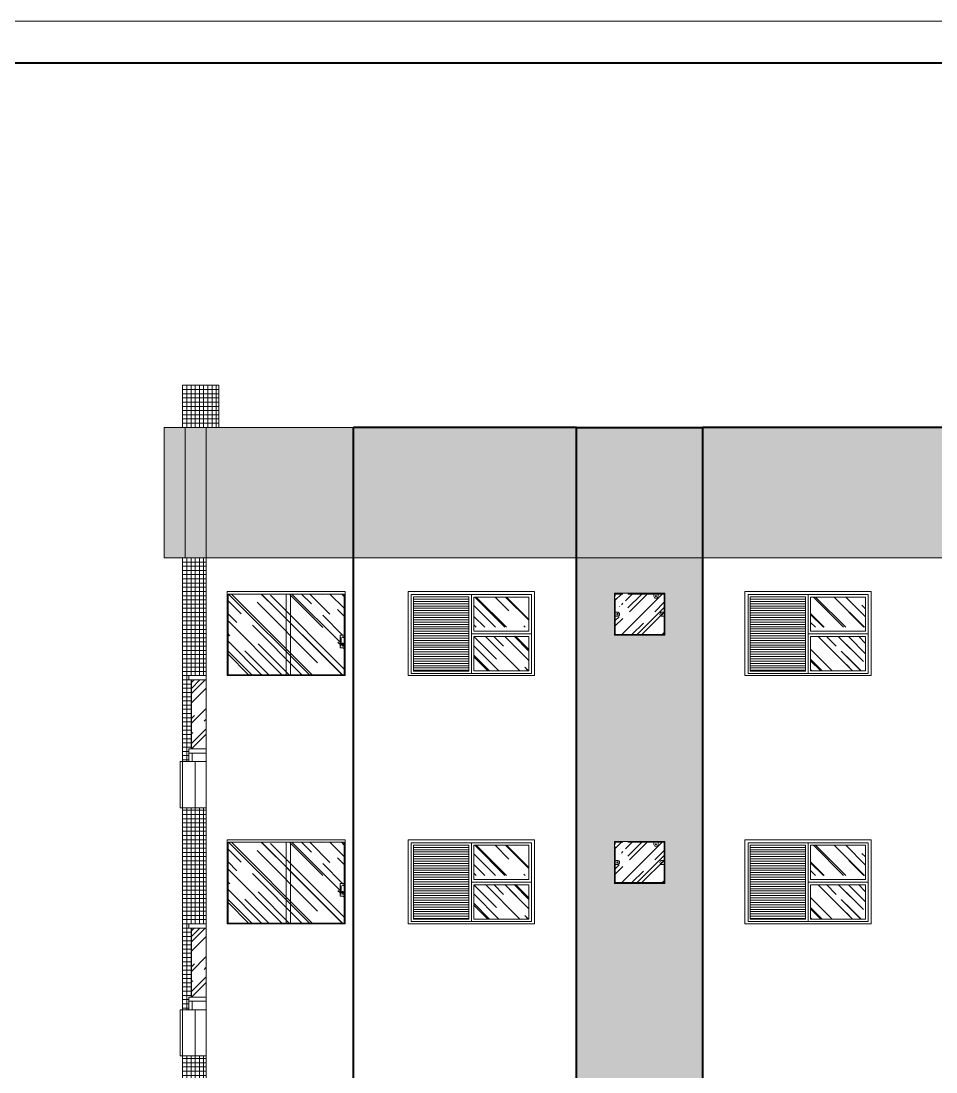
# Model space of a CAD drawing. Header units: millimetres. Extents: x 13204 to 24802, y 21209 to 40694.
# Drawn here: x 16999 to 18086, y 22505 to 23753 of the extents above; entities that cross this region are included whole.
import ezdxf

# ---------------------------------------------------------------- set-up
doc = ezdxf.new("R2010")
doc.units = ezdxf.units.MM
for name, color, linetype, lineweight in [('Esquadrias', 2, 'Continuous', 20), ('Hachura', 8, 'Continuous', 0), ('Louças', 150, 'Continuous', 15), ('Meia Parede', 11, 'Continuous', 40), ('Moveis', 6, 'Continuous', 13), ('Paredes', 1, 'Continuous', 40), ('PISO', 5, 'Continuous', 5), ('TEXTO', 4, 'Continuous', 5)]:
    doc.layers.add(name, color=color, linetype=linetype, lineweight=lineweight)
doc.layers.add('HACHURAS', color=8, linetype='Continuous')
pattern_1 = [(135, (75775.828, 9511.37), (-21.552615, 57.473639), [381, -50.8, 127, -25.4]), (135, (75760.92, 9544.237), (41.847994, 5.926969), [76.2, -8.382, 152.4, -19.05]), (135, (75782.114, 9535.616), (-81.3611205, 105.428207), [203.2, -35.56, 101.6, -25.4])]
pattern_2 = [(135, (75775.828, 9806.37), (-21.552615, 57.473639), [381, -50.8, 127, -25.4]), (135, (75760.92, 9839.237), (41.847994, 5.926969), [76.2, -8.382, 152.4, -19.05]), (135, (75782.114, 9830.616), (-81.3611205, 105.428207), [203.2, -35.56, 101.6, -25.4])]

msp = doc.modelspace()

# ---------------------------------------------------------------- hatches: boundary and pattern name
at = {"layer": 'Hachura'}
h = msp.add_hatch(dxfattribs=at)
h.set_pattern_fill('_USER', color=256, scale=5, style=0, double=1, pattern_type=0)
h.set_pattern_definition([(0, (17191.315, 22030.5734), (0, 5), []), (90, (17191.315, 22030.5734), (-5, 3e-16), [])])
h.paths.add_polyline_path([(17219.32, 22228.57), (17206.32, 22228.57), (17191.32, 22228.57), (17191.32, 22030.57), (17201.82, 22030.57), (17201.82, 22085.57), (17198.82, 22085.57), (17198.82, 22090.57), (17219.32, 22090.57)])
h.paths.add_polyline_path([(17219.32, 22523.57), (17206.32, 22523.57), (17191.32, 22523.57), (17191.32, 22283.57), (17198.82, 22283.57), (17198.82, 22298.57), (17201.82, 22298.57), (17201.82, 22380.57), (17198.82, 22380.57), (17198.82, 22385.57), (17219.32, 22385.57)])
h.paths.add_polyline_path([(17219.32, 22818.57), (17206.32, 22818.57), (17191.32, 22818.57), (17191.32, 22578.57), (17198.82, 22578.57), (17198.82, 22593.57), (17201.82, 22593.57), (17201.82, 22675.57), (17198.82, 22675.57), (17198.82, 22680.57), (17219.32, 22680.57)])
h.paths.add_polyline_path([(17219.32, 23115.57), (17194.32, 23115.57), (17191.32, 23115.57), (17191.32, 22873.57), (17198.82, 22873.57), (17198.82, 22888.57), (17201.82, 22888.57), (17201.82, 22970.57), (17198.82, 22970.57), (17198.82, 22975.57), (17219.32, 22975.57)])
h.paths.add_polyline_path([(17234.32, 23320.57), (17191.32, 23320.57), (17191.32, 23270.57), (17194.32, 23270.57), (17219.32, 23270.57), (17234.32, 23270.57)])
h = msp.add_hatch(dxfattribs=at)
h.set_pattern_fill('_USER', color=256, scale=2.727273, style=0, pattern_type=0)
h.set_pattern_definition([(7e-15, (17450.6787, 22897.3916), (0, 2.727273), [])])
h.paths.add_polyline_path([(17531.32, 23069.21), (17465.68, 23069.21), (17465.68, 22981.03), (17531.32, 22981.03)])
h = msp.add_hatch(dxfattribs=at)
h.set_pattern_fill('AR-RROOF', color=256, angle=45, style=0)
h.set_pattern_definition([(45, (17695.315, 23024.573), (21.553, 57.474), [381, -50.8, 127, -25.4]), (45, (17710.222, 23057.44), (-41.848, 5.927), [76.2, -8.382, 152.4, -19.05]), (45, (17689.029, 23048.82), (81.361, 105.4282), [203.2, -35.56, 101.6, -25.4])])
h.paths.add_polyline_path([(17724.82, 23046.59), (17709.82, 23046.59), (17714.32, 23055.59), (17720.32, 23055.59)])
h.paths.add_polyline_path([(17709.82, 23043.59), (17709.82, 23046.59), (17724.82, 23046.59), (17724.82, 23043.59)])
edge = h.paths.add_edge_path()
edge.add_line((17705.32, 23068.29), (17705.32, 23059.72))
edge.add_line((17705.32, 23059.72), (17714.32, 23059.72))
edge.add_line((17714.32, 23059.72), (17714.32, 23064.59))
edge.add_line((17714.32, 23064.59), (17720.32, 23064.59))
edge.add_line((17720.32, 23064.59), (17720.32, 23055.59))
edge.add_line((17720.32, 23055.59), (17714.32, 23055.59))
edge.add_line((17714.32, 23055.59), (17714.32, 23057.72))
edge.add_line((17714.32, 23057.72), (17705.32, 23057.72))
edge.add_line((17705.32, 23057.72), (17705.32, 23024.57))
edge.add_line((17705.32, 23024.57), (17763.32, 23024.57))
edge.add_line((17763.32, 23024.57), (17763.32, 23072.57))
edge.add_line((17763.32, 23072.57), (17706.06, 23072.57))
edge.add_line((17706.06, 23072.57), (17706.06, 23070.07))
edge.add_arc((17703.56, 23070.07), 2.5, -45.37492, 0, ccw=False)
h = msp.add_hatch(dxfattribs=at)
h.set_pattern_fill('_USER', color=256, scale=2.727273, style=0, pattern_type=0)
h.set_pattern_definition([(7e-15, (17850.6787, 22897.3916), (0, 2.727273), [])])
h.paths.add_polyline_path([(17931.32, 23069.21), (17865.68, 23069.21), (17865.68, 22981.03), (17931.32, 22981.03)])
h = msp.add_hatch(dxfattribs=at)
h.set_pattern_fill('AR-RROOF', color=256, angle=45, style=0)
h.set_pattern_definition([(45, (17201.815, 22888.573), (21.5526, 57.474), [381, -50.8, 127, -25.4]), (45, (17216.722, 22921.44), (-41.848, 5.927), [76.2, -8.382, 152.4, -19.05]), (45, (17195.529, 22912.82), (81.361, 105.428), [203.2, -35.56, 101.6, -25.4])])
h.paths.add_polyline_path([(17219.32, 22970.57), (17201.82, 22970.57), (17201.82, 22888.57), (17219.32, 22888.57)])
h = msp.add_hatch(dxfattribs=at)
h.set_pattern_fill('_USER', color=256, scale=2.727273, style=0, pattern_type=0)
h.set_pattern_definition([(7e-15, (17450.6787, 22602.3916), (0, 2.727273), [])])
h.paths.add_polyline_path([(17531.32, 22774.21), (17465.68, 22774.21), (17465.68, 22686.03), (17531.32, 22686.03)])
h = msp.add_hatch(dxfattribs=at)
h.set_pattern_fill('AR-RROOF', color=256, angle=45, style=0)
h.set_pattern_definition([(45, (17695.315, 22729.573), (21.553, 57.474), [381, -50.8, 127, -25.4]), (45, (17710.222, 22762.44), (-41.848, 5.927), [76.2, -8.382, 152.4, -19.05]), (45, (17689.029, 22753.82), (81.361, 105.4282), [203.2, -35.56, 101.6, -25.4])])
h.paths.add_polyline_path([(17724.82, 22751.59), (17709.82, 22751.59), (17714.32, 22760.59), (17720.32, 22760.59)])
h.paths.add_polyline_path([(17709.82, 22748.59), (17709.82, 22751.59), (17724.82, 22751.59), (17724.82, 22748.59)])
edge = h.paths.add_edge_path()
edge.add_line((17705.32, 22773.29), (17705.32, 22764.72))
edge.add_line((17705.32, 22764.72), (17714.32, 22764.72))
edge.add_line((17714.32, 22764.72), (17714.32, 22769.59))
edge.add_line((17714.32, 22769.59), (17720.32, 22769.59))
edge.add_line((17720.32, 22769.59), (17720.32, 22760.59))
edge.add_line((17720.32, 22760.59), (17714.32, 22760.59))
edge.add_line((17714.32, 22760.59), (17714.32, 22762.72))
edge.add_line((17714.32, 22762.72), (17705.32, 22762.72))
edge.add_line((17705.32, 22762.72), (17705.32, 22729.57))
edge.add_line((17705.32, 22729.57), (17763.32, 22729.57))
edge.add_line((17763.32, 22729.57), (17763.32, 22777.57))
edge.add_line((17763.32, 22777.57), (17706.06, 22777.57))
edge.add_line((17706.06, 22777.57), (17706.06, 22775.07))
edge.add_arc((17703.56, 22775.07), 2.5, -45.37492, 0, ccw=False)
h = msp.add_hatch(dxfattribs=at)
h.set_pattern_fill('_USER', color=256, scale=2.727273, style=0, pattern_type=0)
h.set_pattern_definition([(7e-15, (17850.6787, 22602.3916), (0, 2.727273), [])])
h.paths.add_polyline_path([(17931.32, 22774.21), (17865.68, 22774.21), (17865.68, 22686.03), (17931.32, 22686.03)])
h = msp.add_hatch(dxfattribs=at)
h.set_pattern_fill('AR-RROOF', color=256, angle=45, style=0)
h.set_pattern_definition([(45, (17201.815, 22593.573), (21.5526, 57.474), [381, -50.8, 127, -25.4]), (45, (17216.722, 22626.44), (-41.848, 5.927), [76.2, -8.382, 152.4, -19.05]), (45, (17195.529, 22617.82), (81.361, 105.428), [203.2, -35.56, 101.6, -25.4])])
h.paths.add_polyline_path([(17219.32, 22675.57), (17201.82, 22675.57), (17201.82, 22593.57), (17219.32, 22593.57)])
at = {"layer": 'HACHURAS'}
h = msp.add_hatch(dxfattribs=at)
h.set_pattern_fill('AR-RROOF', color=256, angle=45, style=0)
h.set_pattern_definition(pattern_2)
h.paths.add_polyline_path([(17314.32, 23072.57), (17245.32, 23072.57), (17245.32, 22976.57), (17253.76, 22976.57), (17314.32, 22976.57)])
h.paths.add_polyline_path([(17319.32, 23072.57), (17314.32, 23072.57), (17314.32, 22976.57), (17319.32, 22976.57)])
h.paths.add_polyline_path([(17383.32, 23072.57), (17319.32, 23072.57), (17319.32, 22976.57), (17383.32, 22976.57), (17383.32, 23008.7), (17378.32, 23008.7), (17378.32, 23023.7), (17383.32, 23023.7)])
h = msp.add_hatch(dxfattribs=at)
h.set_pattern_fill('AR-RROOF', color=256, angle=45, style=0)
h.set_pattern_definition(pattern_2)
h.paths.add_polyline_path([(17602.68, 23068.94), (17537.32, 23068.94), (17537.32, 23033.12), (17602.68, 23033.12)])
h = msp.add_hatch(dxfattribs=at)
h.set_pattern_fill('AR-RROOF', color=256, angle=45, style=0)
h.set_pattern_definition([(135, (28107.02, 5074.228), (-21.552615, 57.47364), [381, -50.8, 127, -25.4]), (135, (28092.114, 5107.096), (41.847994, 5.92697), [76.2, -8.382, 152.4, -19.05]), (135, (28113.307, 5098.475), (-81.36112, 105.428207), [203.2, -35.56, 101.6, -25.4])])
h.paths.add_polyline_path([(18002.68, 23068.94), (17937.32, 23068.94), (17937.32, 23033.12), (18002.68, 23033.12)])
h = msp.add_hatch(dxfattribs=at)
h.set_pattern_fill('AR-RROOF', color=256, angle=45, style=0)
h.set_pattern_definition(pattern_2)
h.paths.add_polyline_path([(17537.32, 23022.12), (17602.68, 23022.39), (17602.68, 22981.3), (17537.32, 22981.3)])
h = msp.add_hatch(dxfattribs=at)
h.set_pattern_fill('AR-RROOF', color=256, angle=45, style=0)
h.set_pattern_definition(pattern_2)
h.paths.add_polyline_path([(17579.77, 23022.39), (17602.68, 23022.39), (17602.68, 22981.3), (17579.77, 22981.03)])
h = msp.add_hatch(dxfattribs=at)
h.set_pattern_fill('AR-RROOF', color=256, angle=45, style=0)
h.set_pattern_definition(pattern_2)
h.paths.add_polyline_path([(17579.77, 23022.39), (17602.68, 23022.39), (17602.68, 22981.3), (17579.77, 22981.03)])
h = msp.add_hatch(dxfattribs=at)
h.set_pattern_fill('AR-RROOF', color=256, angle=45, style=0)
h.set_pattern_definition(pattern_2)
h.paths.add_polyline_path([(17579.77, 23022.39), (17602.68, 23022.39), (17602.68, 22981.3), (17579.77, 22981.03)])
h = msp.add_hatch(dxfattribs=at)
h.set_pattern_fill('AR-RROOF', color=256, angle=45, style=0)
h.set_pattern_definition(pattern_2)
h.paths.add_polyline_path([(17937.32, 23022.12), (18002.68, 23022.39), (18002.68, 22981.3), (17937.32, 22981.3)])
h = msp.add_hatch(dxfattribs=at)
h.set_pattern_fill('AR-RROOF', color=256, angle=45, style=0)
h.set_pattern_definition(pattern_2)
h.paths.add_polyline_path([(17979.77, 23022.39), (18002.68, 23022.39), (18002.68, 22981.3), (17979.77, 22981.03)])
h = msp.add_hatch(dxfattribs=at)
h.set_pattern_fill('AR-RROOF', color=256, angle=45, style=0)
h.set_pattern_definition(pattern_2)
h.paths.add_polyline_path([(17979.77, 23022.39), (18002.68, 23022.39), (18002.68, 22981.3), (17979.77, 22981.03)])
h = msp.add_hatch(dxfattribs=at)
h.set_pattern_fill('AR-RROOF', color=256, angle=45, style=0)
h.set_pattern_definition(pattern_2)
h.paths.add_polyline_path([(17979.77, 23022.39), (18002.68, 23022.39), (18002.68, 22981.3), (17979.77, 22981.03)])
h = msp.add_hatch(dxfattribs=at)
h.set_pattern_fill('AR-RROOF', color=256, angle=45, style=0)
h.set_pattern_definition(pattern_1)
h.paths.add_polyline_path([(17314.32, 22777.57), (17245.32, 22777.57), (17245.32, 22681.57), (17253.76, 22681.57), (17314.32, 22681.57)])
h.paths.add_polyline_path([(17319.32, 22777.57), (17314.32, 22777.57), (17314.32, 22681.57), (17319.32, 22681.57)])
h.paths.add_polyline_path([(17383.32, 22777.57), (17319.32, 22777.57), (17319.32, 22681.57), (17383.32, 22681.57), (17383.32, 22713.7), (17378.32, 22713.7), (17378.32, 22728.7), (17383.32, 22728.7)])
h = msp.add_hatch(dxfattribs=at)
h.set_pattern_fill('AR-RROOF', color=256, angle=45, style=0)
h.set_pattern_definition(pattern_1)
h.paths.add_polyline_path([(17602.68, 22773.94), (17537.32, 22773.94), (17537.32, 22738.12), (17602.68, 22738.12)])
h = msp.add_hatch(dxfattribs=at)
h.set_pattern_fill('AR-RROOF', color=256, angle=45, style=0)
h.set_pattern_definition([(135, (28107.02, 4779.228), (-21.552615, 57.47364), [381, -50.8, 127, -25.4]), (135, (28092.114, 4812.096), (41.847994, 5.92697), [76.2, -8.382, 152.4, -19.05]), (135, (28113.307, 4803.475), (-81.36112, 105.428207), [203.2, -35.56, 101.6, -25.4])])
h.paths.add_polyline_path([(18002.68, 22773.94), (17937.32, 22773.94), (17937.32, 22738.12), (18002.68, 22738.12)])
h = msp.add_hatch(dxfattribs=at)
h.set_pattern_fill('AR-RROOF', color=256, angle=45, style=0)
h.set_pattern_definition(pattern_1)
h.paths.add_polyline_path([(17537.32, 22727.12), (17602.68, 22727.39), (17602.68, 22686.3), (17537.32, 22686.3)])
h = msp.add_hatch(dxfattribs=at)
h.set_pattern_fill('AR-RROOF', color=256, angle=45, style=0)
h.set_pattern_definition(pattern_1)
h.paths.add_polyline_path([(17579.77, 22727.39), (17602.68, 22727.39), (17602.68, 22686.3), (17579.77, 22686.03)])
h = msp.add_hatch(dxfattribs=at)
h.set_pattern_fill('AR-RROOF', color=256, angle=45, style=0)
h.set_pattern_definition(pattern_1)
h.paths.add_polyline_path([(17579.77, 22727.39), (17602.68, 22727.39), (17602.68, 22686.3), (17579.77, 22686.03)])
h = msp.add_hatch(dxfattribs=at)
h.set_pattern_fill('AR-RROOF', color=256, angle=45, style=0)
h.set_pattern_definition(pattern_1)
h.paths.add_polyline_path([(17579.77, 22727.39), (17602.68, 22727.39), (17602.68, 22686.3), (17579.77, 22686.03)])
h = msp.add_hatch(dxfattribs=at)
h.set_pattern_fill('AR-RROOF', color=256, angle=45, style=0)
h.set_pattern_definition(pattern_1)
h.paths.add_polyline_path([(17937.32, 22727.12), (18002.68, 22727.39), (18002.68, 22686.3), (17937.32, 22686.3)])
h = msp.add_hatch(dxfattribs=at)
h.set_pattern_fill('AR-RROOF', color=256, angle=45, style=0)
h.set_pattern_definition(pattern_1)
h.paths.add_polyline_path([(17979.77, 22727.39), (18002.68, 22727.39), (18002.68, 22686.3), (17979.77, 22686.03)])
h = msp.add_hatch(dxfattribs=at)
h.set_pattern_fill('AR-RROOF', color=256, angle=45, style=0)
h.set_pattern_definition(pattern_1)
h.paths.add_polyline_path([(17979.77, 22727.39), (18002.68, 22727.39), (18002.68, 22686.3), (17979.77, 22686.03)])
h = msp.add_hatch(dxfattribs=at)
h.set_pattern_fill('AR-RROOF', color=256, angle=45, style=0)
h.set_pattern_definition(pattern_1)
h.paths.add_polyline_path([(17979.77, 22727.39), (18002.68, 22727.39), (18002.68, 22686.3), (17979.77, 22686.03)])
at = {"layer": 'PISO'}
h = msp.add_hatch(dxfattribs=at)
h.set_pattern_fill('AR-SAND', color=256, scale=0.25, style=0)
h.set_pattern_definition([(142.5, (20017.766, 23115.573), (0.400008, 12.23533), [0, -9.652, 0, -10.795, 0, -10.31875]), (172.5, (20017.766, 23115.573), (-11.23808, 17.92063), [0, -5.207, 0, -8.6995, 0, -3.33375]), (212.5, (20025.577, 23115.573), (-19.77481, 0.03593), [0, -3.175, 0, -11.43, 0, -14.9225]), (222.5, (20025.577, 23115.573), (-19.08891, 5.57323), [0, -1.5875, 0, -7.493, 0, -8.5725])])
h.paths.add_polyline_path([(20017.77, 23115.57), (19992.77, 23115.57), (19992.77, 23270.57), (20017.77, 23270.57)])
h.paths.add_polyline_path([(19967.77, 23270.57), (19992.77, 23270.57), (19992.77, 23115.57), (19967.77, 23115.57)])
h.paths.add_polyline_path([(19967.77, 23115.57), (19792.77, 23115.57), (19792.77, 23270.57), (19967.77, 23270.57)])
h.paths.add_polyline_path([(19792.77, 23270.57), (19792.77, 23115.57), (19527.77, 23115.57), (19527.77, 23270.57)])
h.paths.add_polyline_path([(19377.77, 23270.57), (19527.77, 23270.57), (19527.77, 23115.57), (19377.77, 23115.57)])
h.paths.add_polyline_path([(19377.77, 23270.57), (19377.77, 23115.57), (18817.77, 23115.57), (18817.77, 23270.57)])
h.paths.add_polyline_path([(18817.77, 23115.57), (18665.32, 23115.57), (18665.32, 23270.57), (18817.77, 23270.57)])
h.paths.add_polyline_path([(18665.32, 23115.57), (18521.77, 23115.57), (18521.77, 23270.57), (18665.32, 23270.57)])
h.paths.add_polyline_path([(18369.32, 23115.57), (18369.32, 23270.57), (18521.77, 23270.57), (18521.77, 23115.57)])
h.paths.add_polyline_path([(17809.32, 23115.57), (17809.32, 23270.57), (18369.32, 23270.57), (18369.32, 23115.57)])
h.paths.add_polyline_path([(17659.32, 23270.57), (17809.32, 23270.57), (17809.32, 23115.57), (17659.32, 23115.57)])
h.paths.add_polyline_path([(17659.32, 23270.57), (17659.32, 23115.57), (17394.32, 23115.57), (17394.32, 23270.57)])
h.paths.add_polyline_path([(17394.32, 23270.57), (17394.32, 23115.57), (17219.32, 23115.57), (17219.32, 23270.57)])
h.paths.add_polyline_path([(17219.32, 23115.57), (17194.32, 23115.57), (17194.32, 23270.57), (17219.32, 23270.57)])
h.paths.add_polyline_path([(17169.32, 23270.57), (17194.32, 23270.57), (17194.32, 23115.57), (17169.32, 23115.57)])
h = msp.add_hatch(dxfattribs=at)
h.set_pattern_fill('DOTS', color=256, scale=3, style=0)
h.set_pattern_definition([(0, (17659.315, 22030.5734), (2.38125, 4.7625), [0, -4.7625])])
h.paths.add_polyline_path([(17659.32, 22030.57), (17809.32, 22030.57), (17809.32, 23115.57), (17659.32, 23115.57)])
h.paths.add_polyline_path([(17704.32, 22433.57), (17704.32, 22483.57), (17764.32, 22483.57), (17764.32, 22433.57)], flags=16)
h.paths.add_polyline_path([(17705.32, 22458.57, 2.4142136), (17707.82, 22461.07), (17705.32, 22461.07)], flags=0)
h.paths.add_polyline_path([(17708.16, 22458.57, -8.5030703), (17708.46, 22458.57, -4.3930422)], flags=0)
h.paths.add_polyline_path([(17761.16, 22458.57, -8.5030703), (17761.46, 22458.57, -4.3930422)], flags=0)
h.paths.add_polyline_path([(17704.32, 22479.72), (17704.32, 22482.57), (17705.32, 22482.57), (17705.32, 22479.72)], flags=0)
h.paths.add_polyline_path([(17753.95, 22480.07, -8.5030703), (17754.25, 22480.07, -4.3930422)], flags=0)
h.paths.add_polyline_path([(17704.32, 22188.57), (17764.32, 22188.57), (17764.32, 22138.57), (17704.32, 22138.57)], flags=16)
h.paths.add_polyline_path([(17705.32, 22187.57), (17705.32, 22184.72), (17704.32, 22184.72), (17704.32, 22187.57)], flags=0)
h.paths.add_polyline_path([(17705.32, 22163.57, 2.4142136), (17707.82, 22166.07), (17705.32, 22166.07)], flags=0)
h.paths.add_polyline_path([(17753.95, 22185.07, -8.5030703), (17754.25, 22185.07, -4.3930422)], flags=0)
h.paths.add_polyline_path([(17708.16, 22163.57, -8.5030703), (17708.46, 22163.57, -4.3930422)], flags=0)
h.paths.add_polyline_path([(17761.16, 22163.57, -8.5030703), (17761.46, 22163.57, -4.3930422)], flags=0)
h.paths.add_polyline_path([(17704.32, 22728.57), (17704.32, 22778.57), (17764.32, 22778.57), (17764.32, 22728.57)], flags=16)
h.paths.add_polyline_path([(17705.32, 22753.57, 2.4142136), (17707.82, 22756.07), (17705.32, 22756.07)], flags=0)
h.paths.add_polyline_path([(17708.16, 22753.57, -8.5030703), (17708.46, 22753.57, -4.3930422)], flags=0)
h.paths.add_polyline_path([(17761.16, 22753.57, -8.5030703), (17761.46, 22753.57, -4.3930422)], flags=0)
h.paths.add_polyline_path([(17704.32, 22774.72), (17704.32, 22777.57), (17705.32, 22777.57), (17705.32, 22774.72)], flags=0)
h.paths.add_polyline_path([(17753.95, 22775.07, -8.5030703), (17754.25, 22775.07, -4.3930422)], flags=0)
h.paths.add_polyline_path([(17704.32, 23023.57), (17704.32, 23073.57), (17764.32, 23073.57), (17764.32, 23023.57)], flags=16)
h.paths.add_polyline_path([(17705.32, 23048.57, 2.4142136), (17707.82, 23051.07), (17705.32, 23051.07)], flags=0)
h.paths.add_polyline_path([(17708.16, 23048.57, -8.5030703), (17708.46, 23048.57, -4.3930422)], flags=0)
h.paths.add_polyline_path([(17761.16, 23048.57, -8.5030703), (17761.46, 23048.57, -4.3930422)], flags=0)
h.paths.add_polyline_path([(17704.32, 23069.72), (17704.32, 23072.57), (17705.32, 23072.57), (17705.32, 23069.72)], flags=0)
h.paths.add_polyline_path([(17753.95, 23070.07, -8.5030703), (17754.25, 23070.07, -4.3930422)], flags=0)
h.paths.add_polyline_path([(19527.77, 23115.57), (19377.77, 23115.57), (19377.77, 22030.57), (19527.77, 22030.57)])
h.paths.add_polyline_path([(19482.77, 22433.57), (19422.77, 22433.57), (19422.77, 22483.57), (19482.77, 22483.57)], flags=16)
h.paths.add_polyline_path([(19482.77, 22433.57), (19422.77, 22433.57), (19422.77, 22483.57), (19466.77, 22483.57), (19466.77, 22482.57), (19435.98, 22482.57), (19435.98, 22480.07, -1), (19430.98, 22480.07), (19423.77, 22439.23), (19423.77, 22434.57), (19481.77, 22434.57), (19481.77, 22456.07), (19479.27, 22456.07, -1), (19479.27, 22461.07), (19482.77, 22461.07)], flags=16)
h.paths.add_polyline_path([(19479.61, 22458.57, -8.5030703), (19479.91, 22458.57, -4.3930422)], flags=0)
h.paths.add_polyline_path([(19426.61, 22458.57, -8.5030703), (19426.91, 22458.57, -4.3930422)], flags=0)
h.paths.add_polyline_path([(19482.77, 22479.72), (19482.77, 22482.57), (19481.77, 22482.57), (19481.77, 22479.72)], flags=0)
h.paths.add_polyline_path([(19433.83, 22480.07, -8.5030703), (19434.13, 22480.07, -4.3930422)], flags=0)
h.paths.add_polyline_path([(19482.77, 22188.57), (19482.77, 22138.57), (19422.77, 22138.57), (19422.77, 22188.57)], flags=16)
h.paths.add_polyline_path([(19482.77, 22184.72), (19481.77, 22184.72), (19472.77, 22188.57), (19482.77, 22188.57)], flags=0)
h.paths.add_polyline_path([(19466.77, 22187.57), (19466.77, 22188.57), (19423.77, 22188.57), (19423.77, 22187.57)], flags=0)
h.paths.add_polyline_path([(19433.83, 22185.07, -8.5030703), (19434.13, 22185.07, -4.3930422)], flags=0)
h.paths.add_polyline_path([(19481.77, 22166.07), (19481.77, 22161.07), (19479.27, 22161.07, -1), (19479.27, 22166.07)], flags=0)
h.paths.add_polyline_path([(19479.61, 22163.57, -8.5030703), (19479.91, 22163.57, -4.3930422)], flags=0)
h.paths.add_polyline_path([(19426.27, 22166.07), (19423.77, 22166.07), (19423.77, 22163.57, 2.4142136)], flags=0)
h.paths.add_polyline_path([(19426.61, 22163.57, -8.5030703), (19426.91, 22163.57, -4.3930422)], flags=0)
h.paths.add_polyline_path([(19482.77, 22728.57), (19422.77, 22728.57), (19422.77, 22778.57), (19482.77, 22778.57)], flags=16)
h.paths.add_polyline_path([(19423.77, 22777.57), (19466.77, 22777.57), (19466.77, 22778.57), (19423.77, 22778.57)], flags=0)
h.paths.add_polyline_path([(19481.77, 22751.07), (19479.27, 22751.07, -1), (19479.27, 22756.07), (19481.77, 22756.07)], flags=0)
h.paths.add_polyline_path([(19479.61, 22753.57, -8.5030703), (19479.91, 22753.57, -4.3930422)], flags=0)
h.paths.add_polyline_path([(19426.27, 22751.07), (19423.77, 22751.07), (19423.77, 22756.07), (19426.27, 22756.07, -1)], flags=0)
h.paths.add_polyline_path([(19426.61, 22753.57, -8.5030703), (19426.91, 22753.57, -4.3930422)], flags=0)
h.paths.add_polyline_path([(19481.77, 22777.57), (19481.77, 22774.72), (19482.77, 22774.72), (19482.77, 22777.57)], flags=0)
h.paths.add_polyline_path([(19433.83, 22775.07, -8.5030703), (19434.13, 22775.07, -4.3930422)], flags=0)
h.paths.add_polyline_path([(19482.77, 23023.57), (19422.77, 23023.57), (19422.77, 23073.57), (19482.77, 23073.57)], flags=16)
h.paths.add_polyline_path([(19482.77, 23023.57), (19422.77, 23023.57), (19422.77, 23073.57), (19466.77, 23073.57), (19466.77, 23072.57), (19435.98, 23072.57), (19435.98, 23070.07, -1), (19430.98, 23070.07), (19423.77, 23029.23), (19423.77, 23024.57), (19481.77, 23024.57), (19481.77, 23046.07), (19479.27, 23046.07, -1), (19479.27, 23051.07), (19482.77, 23051.07)], flags=16)
h.paths.add_polyline_path([(19479.61, 23048.57, -8.5030703), (19479.91, 23048.57, -4.3930422)], flags=0)
h.paths.add_polyline_path([(19426.61, 23048.57, -8.5030703), (19426.91, 23048.57, -4.3930422)], flags=0)
h.paths.add_polyline_path([(19481.77, 23072.57), (19481.77, 23069.72), (19482.77, 23069.72), (19482.77, 23072.57)], flags=0)
h.paths.add_polyline_path([(19433.83, 23070.07, -8.5030703), (19434.13, 23070.07, -4.3930422)], flags=0)

# ---------------------------------------------------------------- linework, layer by layer
at = {"layer": 'Esquadrias'}
for p in [(17219.32, 22030.57), (17394.32, 23270.57)]:
    msp.add_line(p, (17219.32, 23270.57), dxfattribs=at)
for points in [[(17191.32, 22873.57), (17206.32, 22873.57), (17206.32, 22818.57), (17191.32, 22818.57)], [(17191.32, 22578.57), (17206.32, 22578.57), (17206.32, 22523.57), (17191.32, 22523.57)]]:
    msp.add_lwpolyline(points, close=True, dxfattribs=at)
at = {"layer": 'Hachura'}
for p, q in [((17319.32, 23072.57), (17319.32, 22975.57)), ((17319.32, 22777.57), (17319.32, 22680.57))]:
    msp.add_line(p, q, dxfattribs=at)
for points in [[(17465.68, 22981.03), (17465.68, 23069.21), (17531.32, 23069.21), (17531.32, 22981.03), (17465.68, 22981.03)], [(17865.68, 22981.03), (17865.68, 23069.21), (17931.32, 23069.21), (17931.32, 22981.03), (17865.68, 22981.03)], [(17465.68, 22686.03), (17465.68, 22774.21), (17531.32, 22774.21), (17531.32, 22686.03), (17465.68, 22686.03)], [(17865.68, 22686.03), (17865.68, 22774.21), (17931.32, 22774.21), (17931.32, 22686.03), (17865.68, 22686.03)]]:
    msp.add_lwpolyline(points, dxfattribs=at)
for points in [[(17537.32, 23028.29), (17602.68, 23028.29), (17602.68, 23068.94), (17537.32, 23068.94)], [(17937.32, 23028.29), (18002.68, 23028.29), (18002.68, 23068.94), (17937.32, 23068.94)], [(17537.32, 23022.12), (17602.68, 23022.12), (17602.68, 22981.3), (17537.32, 22981.3)], [(17937.32, 23022.12), (18002.68, 23022.12), (18002.68, 22981.3), (17937.32, 22981.3)], [(17537.32, 22733.29), (17602.68, 22733.29), (17602.68, 22773.94), (17537.32, 22773.94)], [(17937.32, 22733.29), (18002.68, 22733.29), (18002.68, 22773.94), (17937.32, 22773.94)], [(17537.32, 22727.12), (17602.68, 22727.12), (17602.68, 22686.3), (17537.32, 22686.3)], [(17937.32, 22727.12), (18002.68, 22727.12), (18002.68, 22686.3), (17937.32, 22686.3)]]:
    msp.add_lwpolyline(points, close=True, dxfattribs=at)
at = {"layer": 'Louças'}
for p, q in [((17194.32, 23115.57), (17194.32, 23270.57)), ((17194.32, 23270.57), (17219.32, 23270.57)), ((17219.32, 23115.57), (17194.32, 23115.57)), ((17206.32, 22873.57), (17219.32, 22873.57)), ((17206.32, 22818.57), (17219.32, 22818.57)), ((17206.32, 22578.57), (17219.32, 22578.57)), ((17206.32, 22523.57), (17219.32, 22523.57))]:
    msp.add_line(p, q, dxfattribs=at)
at = {"layer": 'Meia Parede'}
for p, q in [((17394.32, 22030.57), (17394.32, 23270.57)), ((17659.32, 23270.57), (17394.32, 23270.57)), ((18369.32, 23270.57), (17809.32, 23270.57))]:
    msp.add_line(p, q, dxfattribs=at)
at = {"layer": 'Moveis'}
for p, q in [((17191.32, 23270.57), (17191.32, 23320.57)), ((17234.32, 23320.57), (17191.32, 23320.57)), ((17234.32, 23320.57), (17234.32, 23270.57)), ((17169.32, 23115.57), (17169.32, 23270.57)), ((17169.32, 23270.57), (17194.32, 23270.57)), ((17194.32, 23115.57), (17169.32, 23115.57)), ((17191.32, 22030.57), (17191.32, 23115.57)), ((17244.32, 22975.57), (17244.32, 23075.57)), ((17384.32, 23075.57), (17244.32, 23075.57)), ((17384.32, 22975.57), (17384.32, 23075.57)), ((17459.32, 22975.57), (17459.32, 23075.57)), ((17459.32, 23075.57), (17609.32, 23075.57)), ((17609.32, 22975.57), (17609.32, 23075.57)), ((17859.32, 22975.57), (17859.32, 23075.57)), ((17859.32, 23075.57), (18009.32, 23075.57)), ((18009.32, 22975.57), (18009.32, 23075.57)), ((17198.82, 22975.57), (17219.32, 22975.57)), ((17198.82, 22970.57), (17198.82, 22975.57)), ((17198.82, 22970.57), (17219.32, 22970.57)), ((17244.32, 22975.57), (17244.32, 22978.9)), ((17384.32, 22975.57), (17244.32, 22975.57)), ((17253.82, 22975.57), (17244.32, 22975.57)), ((17459.32, 22975.57), (17609.32, 22975.57)), ((17859.32, 22975.57), (18009.32, 22975.57)), ((17198.82, 22888.57), (17219.32, 22888.57)), ((17198.82, 22873.57), (17198.82, 22888.57)), ((17198.82, 22883.57), (17219.32, 22883.57)), ((17202.82, 22873.57), (17202.82, 22883.57)), ((17244.32, 22680.57), (17244.32, 22780.57)), ((17384.32, 22780.57), (17244.32, 22780.57)), ((17384.32, 22680.57), (17384.32, 22780.57)), ((17459.32, 22680.57), (17459.32, 22780.57)), ((17459.32, 22780.57), (17609.32, 22780.57)), ((17609.32, 22680.57), (17609.32, 22780.57)), ((17859.32, 22680.57), (17859.32, 22780.57)), ((17859.32, 22780.57), (18009.32, 22780.57)), ((18009.32, 22680.57), (18009.32, 22780.57)), ((17198.82, 22680.57), (17219.32, 22680.57)), ((17198.82, 22675.57), (17198.82, 22680.57)), ((17244.32, 22680.57), (17244.32, 22683.9)), ((17384.32, 22680.57), (17244.32, 22680.57)), ((17253.82, 22680.57), (17244.32, 22680.57)), ((17459.32, 22680.57), (17609.32, 22680.57)), ((17859.32, 22680.57), (18009.32, 22680.57)), ((17198.82, 22675.57), (17219.32, 22675.57)), ((17198.82, 22593.57), (17219.32, 22593.57)), ((17198.82, 22578.57), (17198.82, 22593.57)), ((17198.82, 22588.57), (17219.32, 22588.57)), ((17202.82, 22578.57), (17202.82, 22588.57))]:
    msp.add_line(p, q, dxfattribs=at)
for points in [[(17704.32, 23069.72), (17704.32, 23073.57), (17714.32, 23073.57)], [(17720.32, 23073.57), (17764.32, 23073.57), (17764.32, 23023.57), (17704.32, 23023.57), (17704.32, 23067.72)], [(17191.32, 22873.57), (17188.32, 22873.57), (17188.32, 22818.57), (17191.32, 22818.57)], [(17704.32, 22774.72), (17704.32, 22778.57), (17714.32, 22778.57)], [(17720.32, 22778.57), (17764.32, 22778.57), (17764.32, 22728.57), (17704.32, 22728.57), (17704.32, 22772.72)], [(17191.32, 22578.57), (17188.32, 22578.57), (17188.32, 22523.57), (17191.32, 22523.57)]]:
    msp.add_lwpolyline(points, dxfattribs=at)
for points in [[(17704.32, 23073.57), (17764.32, 23073.57), (17764.32, 23023.57), (17704.32, 23023.57)], [(17704.32, 22778.57), (17764.32, 22778.57), (17764.32, 22728.57), (17704.32, 22728.57)]]:
    msp.add_lwpolyline(points, close=True, dxfattribs=at)
at = {"layer": 'Paredes'}
for p, q in [((21256.85, 23703.38), (14671.18, 23703.38)), ((17659.32, 22030.57), (17659.32, 23270.57)), ((17659.32, 23270.57), (17809.32, 23270.57)), ((17809.32, 22030.57), (17809.32, 23270.57))]:
    msp.add_line(p, q, dxfattribs=at)
at = {"layer": 'PISO'}
for p, q in [((17219.32, 23115.57), (19967.77, 23115.57)), ((17245.32, 22976.57), (17245.32, 23072.57)), ((17383.32, 23072.57), (17245.32, 23072.57)), ((17314.32, 23072.57), (17314.32, 22975.57)), ((17383.32, 22976.57), (17383.32, 23072.57)), ((17605.68, 23071.94), (17462.95, 23071.94)), ((17462.95, 22978.3), (17462.95, 23071.94)), ((17462.95, 23071.94), (17491.59, 23071.94)), ((17534.32, 23071.94), (17534.32, 22978.3)), ((17605.68, 22978.3), (17605.68, 23071.94)), ((17751.1, 23072.57), (17751.1, 23070.07)), ((17756.1, 23072.57), (17751.1, 23072.57)), ((17756.1, 23072.57), (17756.1, 23070.07)), ((18005.68, 23071.94), (17862.95, 23071.94)), ((17862.95, 22978.3), (17862.95, 23071.94)), ((17862.95, 23071.94), (17891.59, 23071.94)), ((17934.32, 23071.94), (17934.32, 22978.3)), ((18005.68, 22978.3), (18005.68, 23071.94)), ((17705.32, 23051.07), (17707.82, 23051.07)), ((17705.32, 23046.07), (17705.32, 23051.07)), ((17705.32, 23046.07), (17707.82, 23046.07)), ((17763.32, 23051.07), (17760.82, 23051.07)), ((17763.32, 23046.07), (17760.82, 23046.07)), ((17763.32, 23046.07), (17763.32, 23051.07)), ((17577.04, 23025.29), (17605.68, 23025.29)), ((17977.04, 23025.29), (18005.68, 23025.29)), ((17380.75, 23013.62), (17380.75, 23012.78)), ((17381.62, 23014.12), (17381.25, 23014.12)), ((17381.25, 23012.28), (17381.62, 23012.28)), ((17382.12, 23013.62), (17382.12, 23012.78)), ((17201.82, 22888.57), (17201.82, 22970.57)), ((17245.32, 22976.57), (17245.32, 22978.9)), ((17253.76, 22976.57), (17245.32, 22976.57)), ((17383.32, 22976.57), (17247.95, 22976.57)), ((17462.95, 22978.3), (17605.68, 22978.3)), ((17462.95, 22978.3), (17605.68, 22978.3)), ((17491.59, 22978.3), (17534.32, 22978.3)), ((17862.95, 22978.3), (18005.68, 22978.3)), ((17862.95, 22978.3), (18005.68, 22978.3)), ((17891.59, 22978.3), (17934.32, 22978.3)), ((17245.32, 22681.57), (17245.32, 22777.57)), ((17383.32, 22777.57), (17245.32, 22777.57)), ((17314.32, 22777.57), (17314.32, 22680.57)), ((17383.32, 22681.57), (17383.32, 22777.57)), ((17605.68, 22776.94), (17462.95, 22776.94)), ((17462.95, 22683.3), (17462.95, 22776.94)), ((17462.95, 22776.94), (17491.59, 22776.94)), ((17534.32, 22776.94), (17534.32, 22683.3)), ((17605.68, 22683.3), (17605.68, 22776.94)), ((17751.1, 22777.57), (17751.1, 22775.07)), ((17756.1, 22777.57), (17751.1, 22777.57)), ((17756.1, 22777.57), (17756.1, 22775.07)), ((18005.68, 22776.94), (17862.95, 22776.94)), ((17862.95, 22683.3), (17862.95, 22776.94)), ((17862.95, 22776.94), (17891.59, 22776.94)), ((17934.32, 22776.94), (17934.32, 22683.3)), ((18005.68, 22683.3), (18005.68, 22776.94)), ((17705.32, 22756.07), (17707.82, 22756.07)), ((17705.32, 22751.07), (17705.32, 22756.07)), ((17763.32, 22756.07), (17760.82, 22756.07)), ((17763.32, 22751.07), (17763.32, 22756.07)), ((17705.32, 22751.07), (17707.82, 22751.07)), ((17763.32, 22751.07), (17760.82, 22751.07)), ((17577.04, 22730.29), (17605.68, 22730.29)), ((17977.04, 22730.29), (18005.68, 22730.29)), ((17380.75, 22718.62), (17380.75, 22717.78)), ((17381.62, 22719.12), (17381.25, 22719.12)), ((17382.12, 22718.62), (17382.12, 22717.78)), ((17381.25, 22717.28), (17381.62, 22717.28)), ((17245.32, 22681.57), (17245.32, 22683.9)), ((17253.76, 22681.57), (17245.32, 22681.57)), ((17383.32, 22681.57), (17247.95, 22681.57)), ((17462.95, 22683.3), (17605.68, 22683.3)), ((17462.95, 22683.3), (17605.68, 22683.3)), ((17491.59, 22683.3), (17534.32, 22683.3)), ((17862.95, 22683.3), (18005.68, 22683.3)), ((17862.95, 22683.3), (18005.68, 22683.3)), ((17891.59, 22683.3), (17934.32, 22683.3)), ((17201.82, 22593.57), (17201.82, 22675.57))]:
    msp.add_line(p, q, dxfattribs=at)
for points in [[(17705.32, 23069.72), (17705.32, 23072.57), (17714.32, 23072.57)], [(17720.32, 23072.57), (17763.32, 23072.57), (17763.32, 23024.57), (17705.32, 23024.57), (17705.32, 23067.72)], [(17491.59, 22978.3), (17534.32, 22978.3)], [(17891.59, 22978.3), (17934.32, 22978.3)], [(17705.32, 22774.72), (17705.32, 22777.57), (17714.32, 22777.57)], [(17720.32, 22777.57), (17763.32, 22777.57), (17763.32, 22729.57), (17705.32, 22729.57), (17705.32, 22772.72)], [(17491.59, 22683.3), (17534.32, 22683.3)], [(17891.59, 22683.3), (17934.32, 22683.3)]]:
    msp.add_lwpolyline(points, dxfattribs=at)
for points in [[(17383.32, 23023.7), (17378.32, 23023.7), (17378.32, 23008.7), (17383.32, 23008.7)], [(17379.84, 23020.89), (17378.84, 23020.89), (17378.84, 23010.89), (17379.84, 23010.89)], [(17534.32, 23025.29), (17605.68, 23025.29), (17605.68, 22978.3), (17534.32, 22978.3)], [(17934.32, 23025.29), (18005.68, 23025.29), (18005.68, 22978.3), (17934.32, 22978.3)], [(17381.47, 23013.64), (17381.4, 23013.64), (17381.4, 23013.19), (17381.47, 23013.19)], [(17534.32, 22730.29), (17605.68, 22730.29), (17605.68, 22683.3), (17534.32, 22683.3)], [(17934.32, 22730.29), (18005.68, 22730.29), (18005.68, 22683.3), (17934.32, 22683.3)], [(17383.32, 22728.7), (17378.32, 22728.7), (17378.32, 22713.7), (17383.32, 22713.7)], [(17379.84, 22725.89), (17378.84, 22725.89), (17378.84, 22715.89), (17379.84, 22715.89)], [(17381.47, 22718.64), (17381.4, 22718.64), (17381.4, 22718.19), (17381.47, 22718.19)]]:
    msp.add_lwpolyline(points, close=True, dxfattribs=at)
for centre, radius in [((17753.6, 23070.07), 0.647), ((17753.6, 23070.07), 0.347), ((17707.82, 23048.57), 0.647), ((17707.82, 23048.57), 0.347), ((17760.82, 23048.57), 0.647), ((17760.82, 23048.57), 0.347), ((17381.9, 23021.34), 0.5), ((17381.9, 23021.34), 0.2), ((17381.43, 23013.44), 0.404), ((17381.9, 23011.05), 0.5), ((17381.9, 23011.05), 0.2), ((17753.6, 22775.07), 0.647), ((17753.6, 22775.07), 0.347), ((17707.82, 22753.57), 0.647), ((17707.82, 22753.57), 0.347), ((17760.82, 22753.57), 0.647), ((17760.82, 22753.57), 0.347), ((17381.43, 22718.44), 0.404), ((17381.9, 22726.34), 0.5), ((17381.9, 22726.34), 0.2), ((17381.9, 22716.05), 0.5), ((17381.9, 22716.05), 0.2)]:
    msp.add_circle(centre, radius, dxfattribs=at)
for centre, radius, start, end in [((17753.6, 23070.07), 2.5, 180, 0), ((17707.82, 23048.57), 2.5, 270, 90), ((17760.82, 23048.57), 2.5, 90, 270), ((17381.25, 23013.62), 0.5, 90, 180), ((17381.25, 23012.78), 0.5, 180, 270), ((17381.62, 23013.62), 0.5, 360, 90), ((17381.62, 23012.78), 0.5, 270, 0), ((17753.6, 22775.07), 2.5, 180, 0), ((17707.82, 22753.57), 2.5, 270, 90), ((17760.82, 22753.57), 2.5, 90, 270), ((17381.25, 22718.62), 0.5, 90, 180), ((17381.25, 22717.78), 0.5, 180, 270), ((17381.62, 22718.62), 0.5, 360, 90), ((17381.62, 22717.78), 0.5, 270, 0)]:
    msp.add_arc(centre, radius, start, end, dxfattribs=at)
at = {"layer": 'TEXTO'}
msp.add_line((21305.52, 23753.48), (14622.5, 23753.48), dxfattribs=at)

doc.saveas('drawing.dxf')
